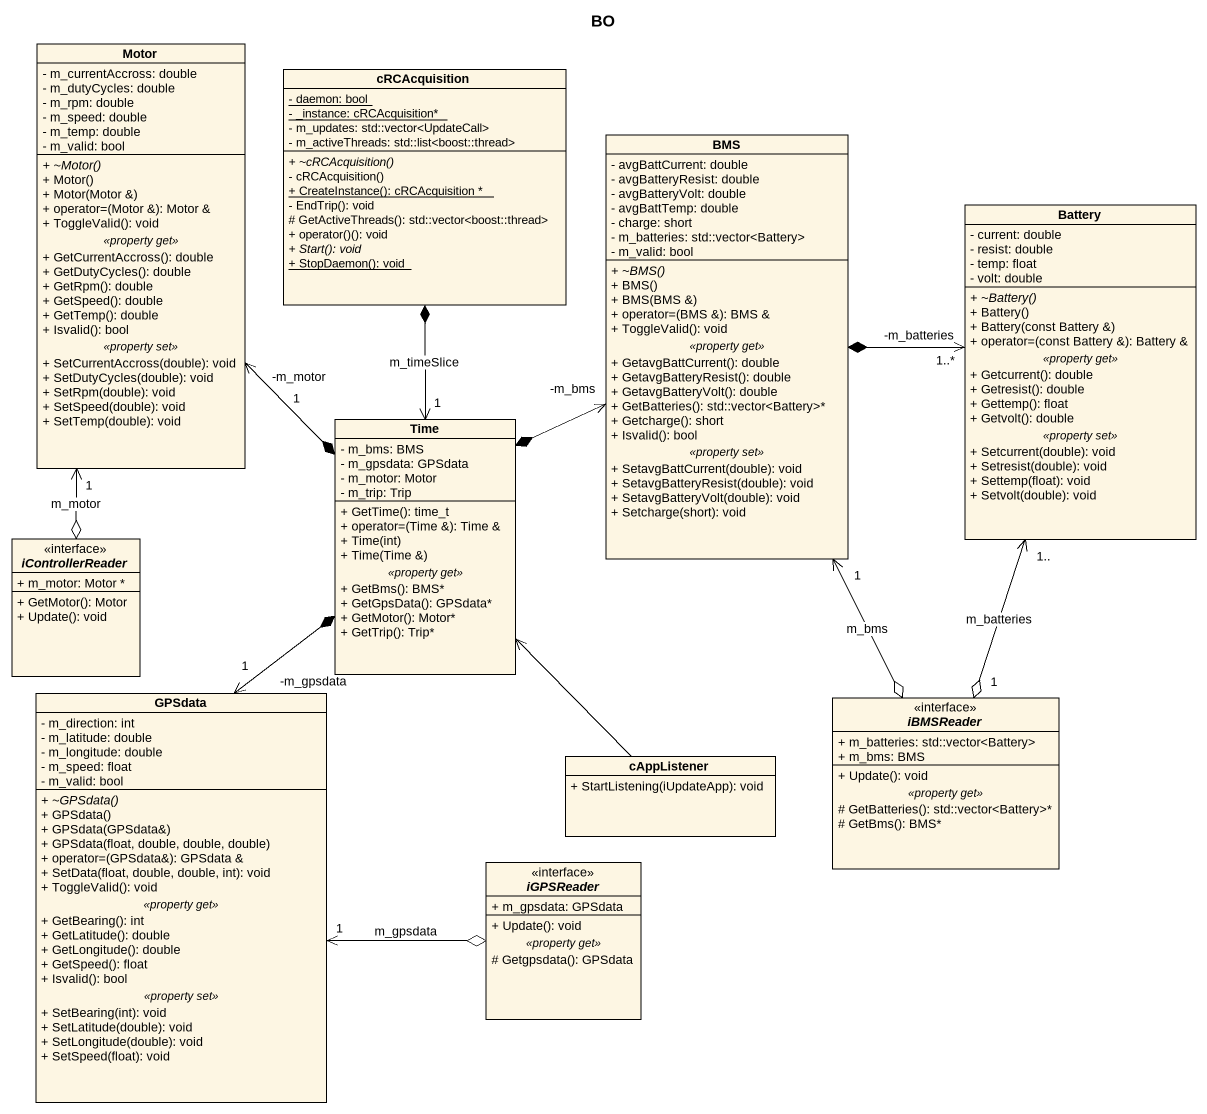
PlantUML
@startuml
title BO
hide circle
hide empty members
skinparam classAttributeIconSize 0
class Motor {
  - m_currentAccross: double
  - m_dutyCycles: double
  - m_rpm: double
  - m_speed: double
  - m_temp: double
  - m_valid: bool
  --
  {abstract} + ~Motor()
  + Motor()
  + Motor(Motor &)
  + operator=(Motor &): Motor &
  + ToggleValid(): void
  .. <<property get>> ..
  + GetCurrentAccross(): double
  + GetDutyCycles(): double
  + GetRpm(): double
  + GetSpeed(): double
  + GetTemp(): double
  + Isvalid(): bool
  .. <<property set>> ..
  + SetCurrentAccross(double): void
  + SetDutyCycles(double): void
  + SetRpm(double): void
  + SetSpeed(double): void
  + SetTemp(double): void
}
class cRCAcquisition {
  {static} - daemon: bool
  {static} - _instance: cRCAcquisition*
  - m_updates: std::vector<UpdateCall>
  - m_activeThreads: std::list<boost::thread>
  {abstract} + ~cRCAcquisition()
  - cRCAcquisition()
  {static} + CreateInstance(): cRCAcquisition *
  - EndTrip(): void
  # GetActiveThreads(): std::vector<boost::thread>
  + operator()(): void
  {abstract} + Start(): void
  {static} + StopDaemon(): void
}
class BMS {
  - avgBattCurrent: double
  - avgBatteryResist: double
  - avgBatteryVolt: double
  - avgBattTemp: double
  - charge: short
  - m_batteries: std::vector<Battery>
  - m_valid: bool
  --
  {abstract} + ~BMS()
  + BMS()
  + BMS(BMS &)
  + operator=(BMS &): BMS &
  + ToggleValid(): void
  .. <<property get>> ..
  + GetavgBattCurrent(): double
  + GetavgBatteryResist(): double
  + GetavgBatteryVolt(): double
  + GetBatteries(): std::vector<Battery>*
  + Getcharge(): short
  + Isvalid(): bool
  .. <<property set>> ..
  + SetavgBattCurrent(double): void
  + SetavgBatteryResist(double): void
  + SetavgBatteryVolt(double): void
  + Setcharge(short): void
}
class Battery {
  - current: double
  - resist: double
  - temp: float
  - volt: double
  --
  {abstract} + ~Battery()
  + Battery()
  + Battery(const Battery &)
  + operator=(const Battery &): Battery &
  .. <<property get>> ..
  + Getcurrent(): double
  + Getresist(): double
  + Gettemp(): float
  + Getvolt(): double
  .. <<property set>> ..
  + Setcurrent(double): void
  + Setresist(double): void
  + Settemp(float): void
  + Setvolt(double): void
}
class Time {
  - m_bms: BMS
  - m_gpsdata: GPSdata
  - m_motor: Motor
  - m_trip: Trip
  --
  + GetTime(): time_t
  + operator=(Time &): Time &
  + Time(int)
  + Time(Time &)
  .. <<property get>> ..
  + GetBms(): BMS*
  + GetGpsData(): GPSdata*
  + GetMotor(): Motor*
  + GetTrip(): Trip*
}
interface iControllerReader <<interface>> {
  + m_motor: Motor *
  + GetMotor(): Motor
  + Update(): void
}
class GPSdata {
  - m_direction: int
  - m_latitude: double
  - m_longitude: double
  - m_speed: float
  - m_valid: bool
  --
  {abstract} + ~GPSdata()
  + GPSdata()
  + GPSdata(GPSdata&)
  + GPSdata(float, double, double, double)
  + operator=(GPSdata&): GPSdata &
  + SetData(float, double, double, int): void
  + ToggleValid(): void
  .. <<property get>> ..
  + GetBearing(): int
  + GetLatitude(): double
  + GetLongitude(): double
  + GetSpeed(): float
  + Isvalid(): bool
  .. <<property set>> ..
  + SetBearing(int): void
  + SetLatitude(double): void
  + SetLongitude(double): void
  + SetSpeed(float): void
}
interface iBMSReader <<interface>> {
  + m_batteries: std::vector<Battery>
  + m_bms: BMS
  --
  + Update(): void
  .. <<property get>> ..
  # GetBatteries(): std::vector<Battery>*
  # GetBms(): BMS*
}
class cAppListener {
  + StartListening(iUpdateApp): void
}
interface iGPSReader <<interface>> {
  + m_gpsdata: GPSdata
  --
  + Update(): void
  .. <<property get>> ..
  # Getgpsdata(): GPSdata
}
cRCAcquisition *--> "1" Time : m_timeSlice
BMS *-right-> "-m_batteries\n1..*" Battery
Time *-up-> "-m_motor\n1" Motor
Time *-up-> "-m_bms" BMS
Time *--> "-m_gpsdata\n1" GPSdata
iControllerReader o-up-> "1" Motor : m_motor
iBMSReader o-up-> "1" BMS : m_bms
iBMSReader "1" o-up-> "1.." Battery : m_batteries
cAppListener -up-> Time
iGPSReader o-left-> "1" GPSdata : m_gpsdata
@enduml
